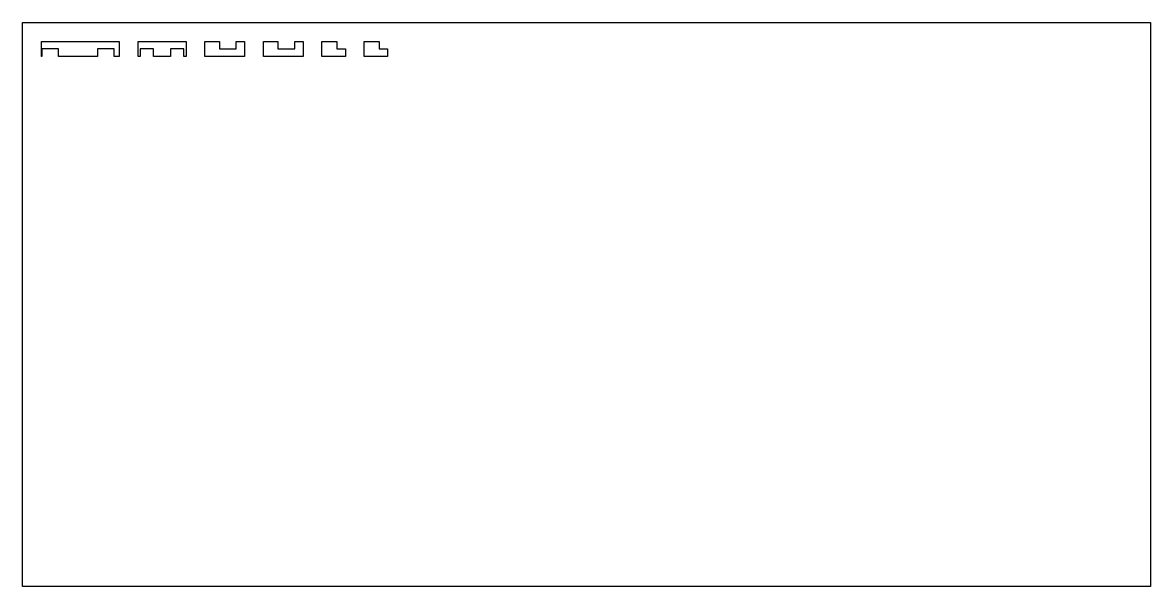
# Model space of a CAD drawing. Header units: metres. Extents: x 0 to 600, y 0 to 300.
import ezdxf

# ---------------------------------------------------------------- set-up
doc = ezdxf.new("R2010")
doc.units = ezdxf.units.M

msp = doc.modelspace()

# ---------------------------------------------------------------- linework, layer by layer
at = {"layer": 'C-1'}
for p, q in [((96.966875, 282), (96.966875, 290)), ((96.966875, 290), (104.739099, 290)), ((104.739099, 290), (104.739099, 286)), ((113.636686, 286), (113.636686, 290)), ((113.636686, 290), (118.113732, 290)), ((118.113732, 290), (118.113732, 282)), ((118.113732, 282), (96.966875, 282)), ((104.739099, 286), (113.636686, 286))]:
    msp.add_line(p, q, dxfattribs=at)
at = {"layer": 'C-2'}
for p, q in [((181.752791, 282), (181.752791, 290)), ((181.752791, 290), (189.727167, 290)), ((189.727167, 290), (189.727167, 286)), ((194.131538, 282), (181.752791, 282)), ((189.727167, 286), (194.131538, 286)), ((194.131538, 286), (194.131538, 282))]:
    msp.add_line(p, q, dxfattribs=at)
at = {"layer": 'C-3'}
for p, q in [((159.260027, 282), (159.260027, 290)), ((159.260027, 290), (167.234404, 290)), ((167.234404, 290), (167.234404, 286)), ((171.752791, 282), (159.260027, 282)), ((167.234404, 286), (171.752791, 286)), ((171.752791, 286), (171.752791, 282))]:
    msp.add_line(p, q, dxfattribs=at)
at = {"layer": 'C-4'}
for p, q in [((128.113732, 282), (128.113732, 290)), ((128.113732, 290), (135.885956, 290)), ((135.885956, 290), (135.885956, 286)), ((144.783543, 286), (144.783543, 290)), ((144.783543, 290), (149.260027, 290)), ((149.260027, 290), (149.260027, 282)), ((149.260027, 282), (128.113732, 282)), ((135.885956, 286), (144.783543, 286))]:
    msp.add_line(p, q, dxfattribs=at)
at = {"layer": 'sheet_boundary'}
for p, q in [((0, 300), (600, 300)), ((0, 0), (0, 300)), ((600, 300), (600, 0)), ((600, 0), (0, 0))]:
    msp.add_line(p, q, dxfattribs=at)
at = {"layer": 'Y-2'}
for p, q in [((10, 282), (10, 290)), ((10, 290), (51.467406, 290)), ((51.467406, 290), (51.467406, 282)), ((10.166575, 282), (10, 282)), ((19.064162, 286), (10.166575, 286)), ((10.166575, 286), (10.166575, 282)), ((19.064162, 282), (19.064162, 286)), ((39.882841, 282), (19.064162, 282)), ((48.780428, 286), (39.882841, 286)), ((39.882841, 286), (39.882841, 282)), ((48.780428, 282), (48.780428, 286)), ((51.467406, 282), (48.780428, 282))]:
    msp.add_line(p, q, dxfattribs=at)
at = {"layer": 'Y-3'}
for p, q in [((61.467406, 282), (61.467406, 290)), ((61.467406, 290), (86.966875, 290)), ((86.966875, 290), (86.966875, 282)), ((62.597602, 282), (61.467406, 282)), ((69.70689, 286), (62.597602, 286)), ((62.597602, 286), (62.597602, 282)), ((69.70689, 282), (69.70689, 286)), ((78.737145, 282), (69.70689, 282)), ((85.846433, 286), (78.737145, 286)), ((78.737145, 286), (78.737145, 282)), ((85.846433, 282), (85.846433, 286)), ((86.966875, 282), (85.846433, 282))]:
    msp.add_line(p, q, dxfattribs=at)

doc.saveas('drawing.dxf')
